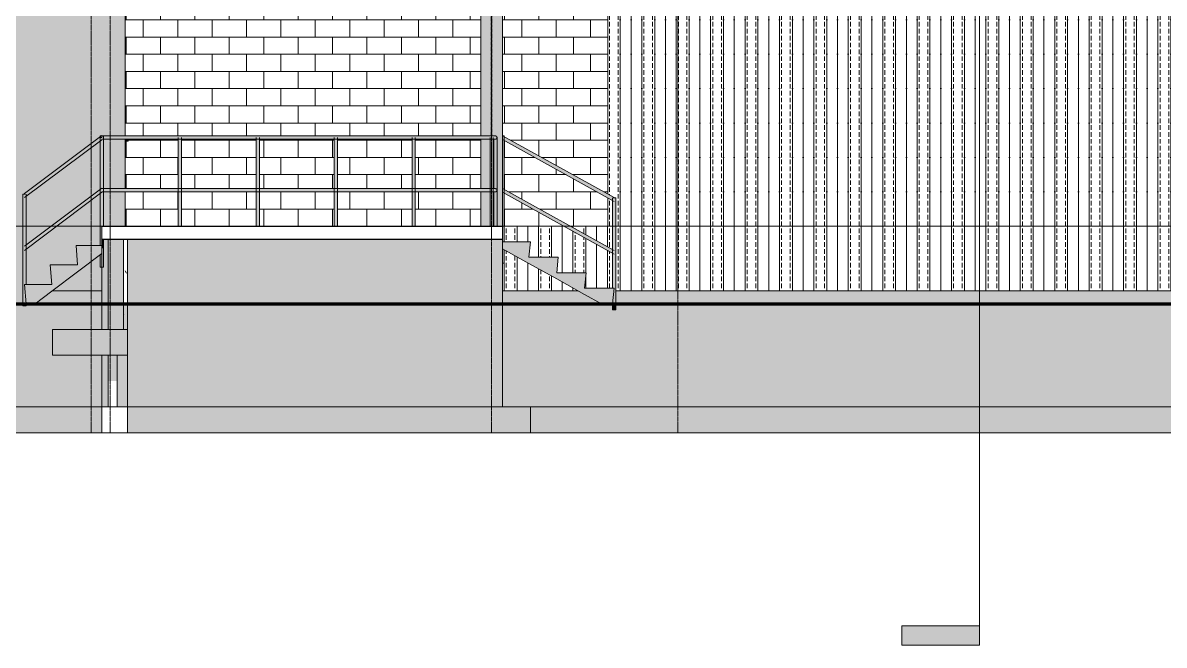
# Model space of a CAD drawing. Header units: inches. Extents: x -4221 to 4009, y -195 to 396.
# Drawn here: x 2753 to 3284, y -195 to 95 of the extents above; entities that cross this region are included whole.
import ezdxf

# ---------------------------------------------------------------- set-up
doc = ezdxf.new("R2010")
doc.units = ezdxf.units.IN
doc.header["$MEASUREMENT"] = 0
for name, pattern in [('Aligning Line 1_8_', [0.25, 0.125, -0.125]), ('Grid Line 1_2_', [0.875, 0.5, -0.125, 0.125, -0.125]), ('Hidden 1_8_', [0.1875, 0.125, -0.0625])]:
    doc.linetypes.add(name, pattern=pattern)
for name, color, linetype, lineweight in [('A-DOOR', 31, 'Continuous', 13), ('A-DOOR-9', 31, 'Continuous', 9), ('A-FLOR', 192, 'Continuous', 13), ('A-FLOR-HRAL', 11, 'Continuous', 9), ('A-FLOR-LEVL-1', 51, 'Grid Line 1_2_', 9), ('A-WALL', 113, 'Continuous', 13), ('A-WALL-PATT-1', 10, 'Continuous', 13), ('A-WALL-PATT-4', 111, 'Continuous', 9), ('A-WALL-PATT-5', 90, 'Continuous', 13), ('C-TOPO', 7, 'Continuous', 9), ('C-TOPO-1', 7, 'Continuous', 140), ('C-TOPO-4', 254, 'Continuous', 9), ('C-TOPO-5', 153, 'Continuous', 9), ('G-ANNO-SYMB', 111, 'Aligning Line 1_8_', 9), ('G-ANNO-SYMB-1', 111, 'Continuous', 9), ('S-COLS', 52, 'Continuous', 13), ('S-COLS-4', 52, 'Hidden 1_8_', 9), ('S-COLS-5', 52, 'Continuous', 9), ('S-FNDN', 32, 'Continuous', 13), ('S-FNDN-2', 9, 'Continuous', 13), ('S-FNDN-3', 173, 'Continuous', 13), ('S-FNDN-7', 90, 'Continuous', 13), ('S-FNDN-8', 10, 'Continuous', 13), ('S-GRID-1', 1, 'Grid Line 1_2_', 9), ('S-STRS', 31, 'Continuous', 9)]:
    doc.layers.add(name, color=color, linetype=linetype, lineweight=lineweight)
pattern_1 = [(90, (2806.369, 0), (-16, 1e-15), [16, 0, 0, 0]), (90, (2800.369, 0), (-16, 1e-15), [16, 0, 0, 0]), (90, (2801.369, 0), (-16, 1e-15), [2.143, -13.857]), (90, (2795.369, 0), (-16, 1e-15), [16, 0, 0, 0]), (90, (2801.369, 3.214), (-16, 1e-15), [2.143, -13.857]), (90, (2801.369, 6.429), (-16, 1e-15), [2.143, -13.857]), (90, (2801.369, 9.643), (-16, 1e-15), [2.143, -13.857]), (90, (2801.369, 12.857), (-16, 1e-15), [2.143, -13.857]), (90, (2805.369, 0), (-16, 1e-15), [2.143, -13.857]), (90, (2805.369, 3.214), (-16, 1e-15), [2.143, -13.857]), (90, (2805.369, 6.429), (-16, 1e-15), [2.143, -13.857]), (90, (2805.369, 9.643), (-16, 1e-15), [2.143, -13.857]), (90, (2805.369, 12.857), (-16, 1e-15), [2.143, -13.857])]
pattern_2 = [(0, (1267.532, 0), (30.72, 7.68), [1.267, -21.773, 1.267, -21.773, -122.88]), (0, (1267.532, 0), (30.72, 7.68), [-46.08, 1.267, -44.813, 1.267, -21.773, -53.76]), (0, (1267.532, 0), (30.72, 7.68), [-115.2, 1.267, -14.093, 1.267, -37.133]), (120, (1279.052, 3.84), (-22.011075, 22.7643), [1.267, -21.773, 1.267, -21.773, -122.88]), (120, (1279.052, 3.84), (-22.011075, 22.7643), [-46.08, 1.267, -44.813, 1.267, -21.773, -53.76]), (120, (1279.052, 3.84), (-22.011075, 22.7643), [-115.2, 1.267, -14.093, 1.267, -37.133]), (240, (1282.892, 19.2), (-8.708925, -30.4443), [1.267, -21.773, 1.267, -21.773, -122.88]), (240, (1282.892, 19.2), (-8.708925, -30.4443), [-46.08, 1.267, -44.813, 1.267, -21.773, -53.76]), (240, (1282.892, 19.2), (-8.708925, -30.4443), [-115.2, 1.267, -14.093, 1.267, -37.133])]

# ---------------------------------------------------------------- blocks, each defined once
blk = doc.blocks.new('W-Wide Flange-Column - W10X49-1366688-BUILDING ELEVATION - NORTH')
at = {"layer": 'S-COLS-4'}
for p, q in [((3207.3, 42), (3207.3, 208.82)), ((3207.61, 208.82), (3207.61, 42))]:
    blk.add_line(p, q, dxfattribs=at)
blk = doc.blocks.new('Railing - Lapeyre - 1 1_2_ Post-1355937-BUILDING ELEVATION - NORTH')
at = {"layer": 'A-FLOR-HRAL'}
h = blk.add_hatch(color=256, dxfattribs=at)
h.paths.add_polyline_path([(3209.95, 16.75), (3209.93, 41.06), (3209.85, 40.87), (3209.66, 40.66), (3209.58, 40.6), (3209.4, 40.53), (3209.01, 40.5), (3208.45, 40.5), (3208.48, 17.5), (3209.4, 17.47), (3209.66, 17.34), (3209.79, 17.21), (3209.89, 17.04), (3209.94, 16.85)], flags=0)
h.paths.add_polyline_path([(3209.36, -0.12), (3209.95, -0.12), (3209.93, 16.56), (3209.79, 16.3), (3209.65, 16.16), (3209.49, 16.06), (3209.3, 16.01), (3208.92, 16), (3208.45, 16), (3208.48, -0.12), (3209.2, -0.12)], flags=0)
for p, q in [((3208.45, 40.5), (3208.45, 17.5)), ((3209.95, -0.12), (3209.95, 41.25)), ((3208.45, 16), (3208.45, -0.12))]:
    blk.add_line(p, q, dxfattribs=at)
blk = doc.blocks.new('Railing - Lapeyre - 1 1_2_ Post-V18-BUILDING ELEVATION - NORTH')
at = {"layer": 'A-FLOR-HRAL'}
h = blk.add_hatch(color=256, dxfattribs=at)
h.paths.add_polyline_path([(3171.2, 16.75), (3171.2, 41.25), (3170.45, 40.5), (3170.48, 17.47), (3171.1, 16.85)], flags=0)
h.paths.add_polyline_path([(3171.2, -0.12), (3171.2, 16.75), (3170.45, 16), (3170.48, -0.12), (3171.17, -0.12)], flags=0)
h = blk.add_hatch(color=256, dxfattribs=at)
h.paths.add_polyline_path([(3171.2, 16.75), (3171.95, 17.5), (3171.93, 40.53), (3171.2, 41.25), (3171.2, 22.16)], flags=0)
h.paths.add_polyline_path([(3171.2, -0.12), (3171.95, -0.12), (3171.93, 16.03), (3171.2, 16.75), (3171.2, 6.16)], flags=0)
for p, q in [((3170.45, 41.25), (3170.45, -0.12)), ((3171.95, -0.12), (3171.95, 41.25))]:
    blk.add_line(p, q, dxfattribs=at)
blk = doc.blocks.new('Railing - Lapeyre - 1 1_2_ Post-V19-BUILDING ELEVATION - NORTH')
at = {"layer": 'A-FLOR-HRAL'}
for points in [[(3026.2, -9), (3026.2, 41.25), (3025.71, 41.25), (3025.77, 41.16), (3025.8, 40.95), (3025.77, 40.68), (3025.45, 39.77), (3025.48, 17.05), (3025.53, 16.99), (3025.79, 16.51), (3025.8, 16.45), (3025.75, 16.12), (3025.45, 15.24), (3025.48, -9), (3026.2, -9)], [(3026.21, -10), (3026.95, -10), (3026.92, -6.12), (3026.2, -6.12), (3026.21, -9.84)]]:
    blk.add_hatch(color=256, dxfattribs=at).paths.add_polyline_path(points, flags=0)
h = blk.add_hatch(color=256, dxfattribs=at)
h.paths.add_polyline_path([(3026.2, 16.75), (3026.95, 17.5), (3026.93, 40.53), (3026.2, 41.25), (3026.2, 16.94)], flags=0)
h.paths.add_polyline_path([(3026.36, -0.12), (3026.95, -0.12), (3026.93, 16.03), (3026.2, 16.75), (3026.2, -0.12)], flags=0)
for p, q in [((3025.45, 41.25), (3025.45, -9)), ((3025.67, 41.25), (3026.2, 41.25)), ((3026.95, -0.12), (3026.95, 41.25)), ((3026.95, -10), (3026.21, -10)), ((3026.95, -10), (3026.95, -6.16))]:
    blk.add_line(p, q, dxfattribs=at)
blk = doc.blocks.new('Railing - Railing-1339868-BUILDING ELEVATION - NORTH')
at = {"layer": 'A-FLOR-HRAL'}
blk.add_hatch(color=256, dxfattribs=at).paths.add_polyline_path([(3026.2, 41.25), (3209.95, 41.25), (3209.93, 41.44), (3209.85, 41.62), (3209.66, 41.84), (3209.58, 41.9), (3209.4, 41.97), (3209.2, 42), (3026.88, 41.97), (3026.74, 41.87), (3026.4, 41.69), (3026.2, 41.62), (3026.2, 41.44)], flags=0)
h = blk.add_hatch(color=256, dxfattribs=at)
h.paths.add_polyline_path([(3207.45, 41.25), (3208.2, 40.5), (3209.4, 40.53), (3209.66, 40.66), (3209.73, 40.72), (3209.85, 40.87), (3209.93, 41.06), (3209.95, 41.25), (3207.65, 41.25)], flags=0)
h.paths.add_polyline_path([(3171.2, 41.25), (3171.95, 40.5), (3206.73, 40.53), (3207.45, 41.25), (3171.4, 41.25)], flags=0)
h.paths.add_polyline_path([(3134.95, 41.25), (3135.7, 40.5), (3170.49, 40.54), (3171.2, 41.25), (3135.15, 41.25)], flags=0)
h.paths.add_polyline_path([(3098.7, 41.25), (3099.45, 40.5), (3134.23, 40.53), (3134.95, 41.25), (3098.9, 41.25)], flags=0)
h.paths.add_polyline_path([(3062.45, 41.25), (3063.2, 40.5), (3097.98, 40.53), (3098.7, 41.25), (3062.65, 41.25)], flags=0)
h.paths.add_polyline_path([(3047.65, 40.5), (3061.73, 40.53), (3062.45, 41.25), (3026.2, 41.25), (3027.01, 40.5), (3042.43, 40.5)], flags=0)
h = blk.add_hatch(color=256, dxfattribs=at)
h.paths.add_polyline_path([(3207.45, 16.75), (3209.95, 16.75), (3209.93, 16.94), (3209.85, 17.13), (3209.66, 17.34), (3209.58, 17.4), (3209.4, 17.47), (3209.2, 17.5), (3208.18, 17.47), (3207.64, 16.94)], flags=0)
h.paths.add_polyline_path([(3171.2, 16.75), (3207.45, 16.75), (3206.7, 17.5), (3171.91, 17.46), (3171.36, 16.9)], flags=0)
h.paths.add_polyline_path([(3134.95, 16.75), (3171.2, 16.75), (3170.45, 17.5), (3135.68, 17.47), (3135.07, 16.87)], flags=0)
h.paths.add_polyline_path([(3098.7, 16.75), (3134.95, 16.75), (3134.2, 17.5), (3099.43, 17.47), (3098.78, 16.83)], flags=0)
h.paths.add_polyline_path([(3062.45, 16.75), (3098.7, 16.75), (3097.95, 17.5), (3063.18, 17.47), (3062.49, 16.79)], flags=0)
h.paths.add_polyline_path([(3026.2, 16.75), (3062.41, 16.79), (3061.7, 17.5), (3026.93, 17.47), (3026.4, 16.94)], flags=0)
h = blk.add_hatch(color=256, dxfattribs=at)
h.paths.add_polyline_path([(3207.45, 16.75), (3208.2, 16), (3209.4, 16.03), (3209.66, 16.16), (3209.73, 16.22), (3209.85, 16.37), (3209.93, 16.56), (3209.95, 16.75), (3209.66, 16.75)], flags=0)
h.paths.add_polyline_path([(3171.2, 16.75), (3171.95, 16), (3206.73, 16.03), (3207.45, 16.75), (3183.53, 16.75)], flags=0)
h.paths.add_polyline_path([(3134.95, 16.75), (3135.7, 16), (3170.49, 16.04), (3171.2, 16.75), (3141.72, 16.75)], flags=0)
h.paths.add_polyline_path([(3099.91, 16), (3134.23, 16.03), (3134.95, 16.75), (3098.7, 16.75), (3099.45, 16)], flags=0)
h.paths.add_polyline_path([(3062.45, 16.75), (3063.2, 16), (3097.98, 16.03), (3098.7, 16.75), (3079.01, 16.75)], flags=0)
h.paths.add_polyline_path([(3058.11, 16), (3061.73, 16.03), (3062.45, 16.75), (3026.2, 16.75), (3027.01, 16), (3037.2, 16)], flags=0)
for p, q in [((3209.2, 42), (3026.2, 42)), ((3026.2, 41.25), (3026.2, 41.62)), ((3026.2, 40.5), (3209.2, 40.5)), ((3209.2, 17.5), (3026.2, 17.5)), ((3026.2, 16), (3209.2, 16))]:
    blk.add_line(p, q, dxfattribs=at)
for points, knots in [([(3209.95, 41.25), (3209.95, 41.32), (3209.94, 41.41), (3209.9, 41.54), (3209.85, 41.63), (3209.81, 41.69), (3209.77, 41.74), (3209.72, 41.79), (3209.66, 41.85), (3209.59, 41.89), (3209.54, 41.92), (3209.49, 41.94), (3209.44, 41.96), (3209.4, 41.97), (3209.35, 41.99), (3209.3, 41.99), (3209.25, 42), (3209.22, 42), (3209.2, 42)], [0, 0, 0, 0, 0.0833333, 0.125, 0.1666667, 0.2083333, 0.2291667, 0.25, 0.2916667, 0.3333333, 0.3541667, 0.375, 0.3958333, 0.4166667, 0.4375, 0.4583333, 0.4791667, 0.5, 0.5, 0.5, 0.5]), ([(3209.2, 40.5), (3209.22, 40.5), (3209.25, 40.5), (3209.3, 40.51), (3209.35, 40.51), (3209.4, 40.53), (3209.44, 40.54), (3209.49, 40.56), (3209.54, 40.58), (3209.58, 40.6), (3209.62, 40.63), (3209.67, 40.66), (3209.72, 40.71), (3209.77, 40.76), (3209.81, 40.81), (3209.85, 40.87), (3209.9, 40.96), (3209.94, 41.09), (3209.95, 41.18), (3209.95, 41.25)], [0.5, 0.5, 0.5, 0.5, 0.5208333, 0.5416667, 0.5625, 0.5833333, 0.6041667, 0.625, 0.6458333, 0.6666667, 0.6875, 0.7083333, 0.75, 0.7708333, 0.7916667, 0.8333333, 0.875, 0.9166667, 1, 1, 1, 1]), ([(3209.95, 16.75), (3209.95, 16.82), (3209.94, 16.91), (3209.9, 17.04), (3209.85, 17.13), (3209.81, 17.19), (3209.77, 17.24), (3209.72, 17.29), (3209.66, 17.35), (3209.59, 17.39), (3209.54, 17.42), (3209.49, 17.44), (3209.44, 17.46), (3209.4, 17.47), (3209.35, 17.49), (3209.3, 17.49), (3209.25, 17.5), (3209.22, 17.5), (3209.2, 17.5)], [0, 0, 0, 0, 0.0833333, 0.125, 0.1666667, 0.2083333, 0.2291667, 0.25, 0.2916667, 0.3333333, 0.3541667, 0.375, 0.3958333, 0.4166667, 0.4375, 0.4583333, 0.4791667, 0.5, 0.5, 0.5, 0.5]), ([(3209.2, 16), (3209.22, 16), (3209.25, 16), (3209.3, 16.01), (3209.35, 16.01), (3209.4, 16.03), (3209.44, 16.04), (3209.49, 16.06), (3209.54, 16.08), (3209.58, 16.1), (3209.62, 16.13), (3209.67, 16.16), (3209.72, 16.21), (3209.77, 16.26), (3209.81, 16.31), (3209.85, 16.37), (3209.9, 16.46), (3209.94, 16.59), (3209.95, 16.68), (3209.95, 16.75)], [0.5, 0.5, 0.5, 0.5, 0.5208333, 0.5416667, 0.5625, 0.5833333, 0.6041667, 0.625, 0.6458333, 0.6666667, 0.6875, 0.7083333, 0.75, 0.7708333, 0.7916667, 0.8333333, 0.875, 0.9166667, 1, 1, 1, 1])]:
    blk.add_open_spline(points, degree=3, knots=knots, dxfattribs=at)
for name, p in [('Railing - Lapeyre - 1 1_2_ Post-V19-BUILDING ELEVATION - NORTH', (0, 0)), ('Railing - Lapeyre - 1 1_2_ Post-V18-BUILDING ELEVATION - NORTH', (-108.75, 0)), ('Railing - Lapeyre - 1 1_2_ Post-V18-BUILDING ELEVATION - NORTH', (-72.5, 0)), ('Railing - Lapeyre - 1 1_2_ Post-V18-BUILDING ELEVATION - NORTH', (-36.25, 0)), ('Railing - Lapeyre - 1 1_2_ Post-V18-BUILDING ELEVATION - NORTH', (0, 0)), ('Railing - Lapeyre - 1 1_2_ Post-V18-BUILDING ELEVATION - NORTH', (36.25, 0)), ('Railing - Lapeyre - 1 1_2_ Post-1355937-BUILDING ELEVATION - NORTH', (0, 0))]:
    blk.add_blockref(name, p)
blk = doc.blocks.new('Railing - Lapeyre - 1 1_2_ Post-1355958-BUILDING ELEVATION - NORTH')
at = {"layer": 'A-FLOR-HRAL'}
h = blk.add_hatch(color=256, dxfattribs=at)
h.paths.add_polyline_path([(3025.83, -19), (3026.2, -19), (3026.19, -12.7), (3025.46, -13.25), (3025.48, -19), (3025.68, -19)], flags=0)
h.paths.add_polyline_path([(3026.2, 41.25), (3026.2, 42), (3025.46, 42), (3025.48, 41.61), (3026.01, 41.35)], flags=0)
for points in [[(3026.21, 41.65), (3026.4, 41.69), (3026.86, 41.95), (3026.86, 42), (3026.21, 42), (3026.21, 41.78)], [(3026.75, -19), (3026.96, -19), (3026.92, -10), (3026.21, -10), (3026.21, -19), (3026.74, -19)]]:
    blk.add_hatch(color=256, dxfattribs=at).paths.add_polyline_path(points, flags=0)
for p, q in [((3025.46, 42), (3025.46, -9)), ((3025.46, 42), (3026.21, 42)), ((3026.21, 42), (3026.93, 42)), ((3026.96, 41.29), (3026.96, 42)), ((3026.96, 16.79), (3026.96, 41.21)), ((3026.96, -0.12), (3026.96, 16.71)), ((3026.96, -19), (3026.96, -6.16)), ((3025.46, -13.25), (3025.46, -19)), ((3026.2, -19), (3025.46, -19)), ((3026.93, -19), (3026.21, -19)), ((3026.96, -19), (3026.93, -19))]:
    blk.add_line(p, q, dxfattribs=at)
blk = doc.blocks.new('Railing - Lapeyre - 1 1_2_ Post-1355956-BUILDING ELEVATION - NORTH')
at = {"layer": 'A-FLOR-HRAL'}
for points in [[(2989.46, -36), (2990.21, -36), (2990.21, 15), (2989.46, 15), (2989.46, -25.84)], [(2989.68, -37), (2990.21, -37), (2990.2, -36), (2989.46, -36), (2989.48, -37), (2989.56, -37)], [(2990.93, -37), (2990.96, -37), (2990.93, -36), (2990.21, -36), (2990.21, -37), (2990.86, -37)]]:
    blk.add_hatch(color=256, dxfattribs=at).paths.add_polyline_path(points, flags=0)
h = blk.add_hatch(color=256, dxfattribs=at)
h.paths.add_polyline_path([(2990.74, -36), (2990.96, -35.99), (2990.21, -27), (2990.21, -36), (2990.73, -36)], flags=0)
h.paths.add_polyline_path([(2990.36, -27), (2990.96, -27), (2990.93, -10.61), (2990.21, -10.25), (2990.21, -27)], flags=0)
h.paths.add_polyline_path([(2990.21, -10.25), (2990.96, -8.75), (2990.93, 13.89), (2990.21, 14.25), (2990.21, -9.84)], flags=0)
h.paths.add_polyline_path([(2990.21, 14.25), (2990.21, 14.26), (2990.58, 15), (2990.21, 15)], flags=0)
for p, q in [((2989.46, 15), (2989.46, -36)), ((2989.46, 15), (2990.21, 15)), ((2990.21, 15), (2990.58, 15)), ((2990.96, -27), (2990.96, 15)), ((2989.46, -36), (2989.46, -37)), ((2990.21, -37), (2989.46, -37)), ((2990.96, -37), (2990.21, -37)), ((2990.96, -37), (2990.96, -36))]:
    blk.add_line(p, q, dxfattribs=at)
blk = doc.blocks.new('Railing - Railing-1340472-BUILDING ELEVATION - NORTH')
at = {"layer": 'A-FLOR-HRAL'}
h = blk.add_hatch(color=256, dxfattribs=at)
h.paths.add_polyline_path([(2990.21, 14.25), (3025.8, 40.95), (3025.74, 41.25), (3026.2, 41.25), (3025.46, 41.63), (2990.21, 15.16), (2990.21, 15), (2990.58, 15), (2990.4, 14.64)], flags=0)
h.paths.add_polyline_path([(3026.01, 42), (3026.21, 42), (3026.17, 42.16), (3026, 42)], flags=0)
for points in [[(2990.96, 13.88), (3025.46, 39.79), (3025.55, 40.06), (3025.67, 40.39), (3025.79, 40.88), (3025.8, 40.95), (2990.21, 14.25), (2990.93, 13.89)], [(2990.21, -10.25), (3025.8, 16.45), (3025.71, 16.75), (3025.44, 17.11), (2990.93, -8.8), (2990.4, -9.86)], [(2990.96, -10.62), (3025.46, 15.29), (3025.55, 15.56), (3025.67, 15.89), (3025.79, 16.38), (3025.8, 16.45), (2990.21, -10.25), (2990.93, -10.61)]]:
    blk.add_hatch(color=256, dxfattribs=at).paths.add_polyline_path(points, flags=0)
for p, q in [((3026.21, 42.19), (2990.21, 15.19)), ((2990.21, 13.31), (3026.16, 40.28)), ((3026.2, 17.69), (2990.21, -9.31)), ((2990.21, -11.19), (3026.2, 15.81))]:
    blk.add_line(p, q, dxfattribs=at)
at = {"layer": 'A-FLOR-HRAL', "flags": 128}
for points in [[(3026.21, 42.19), (3026.21, 42.16), (3026.21, 42.06), (3026.21, 42.01)], [(2990.21, 15.01), (2990.21, 15.06), (2990.21, 15.16), (2990.21, 15.19)]]:
    blk.add_lwpolyline(points, dxfattribs=at)
for name in ['Railing - Lapeyre - 1 1_2_ Post-1355958-BUILDING ELEVATION - NORTH', 'Railing - Lapeyre - 1 1_2_ Post-1355956-BUILDING ELEVATION - NORTH']:
    blk.add_blockref(name, (0, 0))
blk = doc.blocks.new('Railing - Lapeyre - 1 1_2_ Post-1355961-BUILDING ELEVATION - NORTH')
at = {"layer": 'A-FLOR-HRAL'}
h = blk.add_hatch(color=256, dxfattribs=at)
h.paths.add_polyline_path([(3212.45, -17.2), (3213.2, -17.2), (3213.18, -10.87), (3212.45, -10.47), (3212.45, -14.4)], flags=0)
h.paths.add_polyline_path([(3212.45, 16.75), (3213.2, 17.19), (3213.18, 40.02), (3212.45, 41.25), (3212.45, 18.16)], flags=0)
h.paths.add_polyline_path([(3212.45, -7.2), (3213.2, -7.2), (3213.18, 15.52), (3212.45, 16.75), (3212.45, -6.12)], flags=0)
h.paths.add_polyline_path([(3212.45, 41.25), (3213.2, 41.69), (3213.18, 42), (3212.45, 42)], flags=0)
for p, q in [((3213.2, 42), (3212.45, 42)), ((3213.2, 42), (3213.2, -7.2)), ((3213.2, -10.89), (3213.2, -17.2)), ((3212.45, -17.2), (3213.2, -17.2))]:
    blk.add_line(p, q, dxfattribs=at)
blk = doc.blocks.new('Railing - Lapeyre - 1 1_2_ Post-V20-BUILDING ELEVATION - NORTH')
at = {"layer": 'A-FLOR-HRAL'}
h = blk.add_hatch(color=256, dxfattribs=at)
h.paths.add_polyline_path([(3264.45, -36), (3264.45, -28.8), (3263.73, -36), (3264.27, -36)], flags=0)
h.paths.add_polyline_path([(3264.45, 12.45), (3264.45, 13.2), (3264.01, 13.2), (3264.45, 12.45)], flags=0)
h.paths.add_polyline_path([(3264.45, -12.05), (3264.45, 12.45), (3263.7, 12.01), (3263.73, -10.82), (3264.36, -11.89)], flags=0)
h.paths.add_polyline_path([(3263.74, -28.8), (3264.45, -28.8), (3264.45, -12.05), (3263.7, -12.49), (3263.73, -28.8)], flags=0)
for points in [[(3265.1, -36), (3265.2, -36), (3265.18, 13.2), (3264.45, 13.2), (3264.46, -36), (3264.99, -36)], [(3263.92, -38.8), (3264.45, -38.8), (3264.45, -36), (3263.7, -36), (3263.73, -38.8), (3263.8, -38.8)], [(3264.98, -38.8), (3265.2, -38.8), (3265.18, -36), (3264.45, -36), (3264.45, -38.8), (3264.83, -38.8)]]:
    blk.add_hatch(color=256, dxfattribs=at).paths.add_polyline_path(points, flags=0)
for p, q in [((3263.7, -28.8), (3263.7, 13.2)), ((3264.45, 13.2), (3264.01, 13.2)), ((3265.2, 13.2), (3264.45, 13.2)), ((3265.2, 13.2), (3265.2, -36)), ((3263.7, -38.8), (3263.7, -36)), ((3265.2, -36), (3265.2, -38.8)), ((3263.7, -38.8), (3263.73, -38.8)), ((3263.73, -38.8), (3264.45, -38.8)), ((3264.45, -38.8), (3265.2, -38.8))]:
    blk.add_line(p, q, dxfattribs=at)
blk = doc.blocks.new('Railing - Railing-1340984-BUILDING ELEVATION - NORTH')
at = {"layer": 'A-FLOR-HRAL'}
h = blk.add_hatch(color=256, dxfattribs=at)
h.paths.add_polyline_path([(3264.45, 12.45), (3264.01, 13.2), (3264.45, 13.2), (3264.45, 13.31), (3213.18, 41.68), (3212.45, 41.25), (3263.1, 13.2)], flags=0)
h.paths.add_polyline_path([(3212.59, 42), (3212.65, 42), (3212.45, 42.08), (3212.45, 42), (3212.59, 42)], flags=0)
for points in [[(3263.7, 12.01), (3264.45, 12.45), (3212.45, 41.25), (3213.2, 39.98), (3263.68, 12.02)], [(3264.45, -12.05), (3263.7, -10.78), (3213.18, 17.18), (3212.45, 16.75), (3261.92, -10.65)], [(3263.7, -12.49), (3264.45, -12.05), (3212.45, 16.75), (3213.2, 15.48), (3263.68, -12.48)]]:
    blk.add_hatch(color=256, dxfattribs=at).paths.add_polyline_path(points, flags=0)
for p, q in [((3264.45, 13.31), (3212.45, 42.11)), ((3212.45, 40.39), (3264.45, 11.59)), ((3264.45, -11.19), (3212.45, 17.61)), ((3212.45, 15.89), (3264.45, -12.91))]:
    blk.add_line(p, q, dxfattribs=at)
at = {"layer": 'A-FLOR-HRAL', "flags": 128}
blk.add_lwpolyline([(3264.45, 13.31), (3264.45, 13.28), (3264.45, 13.2)], dxfattribs=at)
for name in ['Railing - Lapeyre - 1 1_2_ Post-1355961-BUILDING ELEVATION - NORTH', 'Railing - Lapeyre - 1 1_2_ Post-V20-BUILDING ELEVATION - NORTH']:
    blk.add_blockref(name, (0, 0))
blk = doc.blocks.new('Door-Passage-Single-Flush - 36_ x 80_-V23-BUILDING ELEVATION - NORTH')
at = {"layer": 'A-DOOR'}
for points in [[(3037.57, 40), (3037.57, 40.39), (3037.08, 40.36), (3037.08, 40), (3037.2, 40)], [(3037.57, 39.61), (3037.57, 40), (3037.08, 39.96), (3037.08, 39.61), (3037.2, 39.61)], [(3037.73, 40), (3037.78, 40.04), (3037.83, 40.17), (3037.89, 40.28), (3038.06, 40.38), (3037.67, 40.36), (3037.57, 40.34), (3037.57, 40), (3037.71, 40)], [(3038.12, 39.61), (3038.06, 39.62), (3037.91, 39.72), (3037.78, 39.9), (3037.77, 40), (3037.57, 40), (3037.57, 39.62), (3037.74, 39.63), (3038.08, 39.61)], [(3038.16, 39.61), (3038.27, 39.62), (3038.44, 39.72), (3038.55, 39.9), (3038.55, 40.1), (3038.36, 40.34), (3038.06, 40.38), (3037.89, 40.28), (3037.78, 40.1), (3037.82, 39.8), (3038.06, 39.62)]]:
    blk.add_hatch(color=256, dxfattribs=at).paths.add_polyline_path(points, flags=0)
at = {"layer": 'A-DOOR-9'}
for p, q in [((3037.57, 40.39), (3037.08, 40.39)), ((3037.08, 39.61), (3037.57, 39.61))]:
    blk.add_line(p, q, dxfattribs=at)
at = {"layer": 'A-DOOR-9', "flags": 128}
for points in [[(3037.57, 40.39), (3037.6, 40.39), (3037.62, 40.39), (3037.65, 40.39), (3037.67, 40.39), (3037.69, 40.39), (3037.71, 40.39), (3037.74, 40.39), (3037.76, 40.39), (3037.78, 40.39), (3037.8, 40.39), (3037.83, 40.39), (3037.85, 40.39), (3037.87, 40.39), (3037.89, 40.39), (3037.91, 40.39), (3037.93, 40.39), (3037.95, 40.39), (3037.96, 40.39), (3037.98, 40.39), (3038, 40.39), (3038.01, 40.39), (3038.03, 40.39), (3038.04, 40.39), (3038.06, 40.39)], [(3038.07, 39.61), (3038.06, 39.61), (3038.05, 39.61), (3038.03, 39.61), (3038.02, 39.61), (3038, 39.61), (3037.99, 39.61), (3037.97, 39.61), (3037.95, 39.61), (3037.93, 39.61), (3037.91, 39.61), (3037.89, 39.61), (3037.87, 39.61), (3037.85, 39.61), (3037.83, 39.61), (3037.81, 39.61), (3037.79, 39.61), (3037.77, 39.61), (3037.74, 39.61), (3037.72, 39.61), (3037.7, 39.61), (3037.67, 39.61), (3037.65, 39.61), (3037.63, 39.61), (3037.6, 39.61), (3037.58, 39.61), (3037.57, 39.61)], [(3038.21, 40.39), (3038.23, 40.39), (3038.24, 40.39), (3038.26, 40.38), (3038.27, 40.38), (3038.29, 40.37), (3038.3, 40.37), (3038.32, 40.36)], [(3038.4, 39.69), (3038.39, 39.68), (3038.38, 39.67), (3038.36, 39.66), (3038.35, 39.65), (3038.34, 39.65), (3038.32, 39.64), (3038.31, 39.63)], [(3038.53, 39.85), (3038.52, 39.83), (3038.51, 39.82), (3038.51, 39.8), (3038.5, 39.79), (3038.49, 39.78), (3038.48, 39.76), (3038.47, 39.75)], [(3038.48, 40.24), (3038.49, 40.23), (3038.5, 40.21), (3038.5, 40.2), (3038.51, 40.19), (3038.52, 40.17), (3038.53, 40.16), (3038.53, 40.14)], [(3038.55, 40.1), (3038.55, 40.08), (3038.55, 40.07), (3038.56, 40.05), (3038.56, 40.04), (3038.56, 40.02), (3038.56, 40), (3038.56, 40)], [(3038.56, 40), (3038.56, 39.98), (3038.56, 39.97), (3038.56, 39.95), (3038.55, 39.94), (3038.55, 39.92), (3038.55, 39.91)]]:
    blk.add_lwpolyline(points, dxfattribs=at)
at = {"layer": 'A-DOOR-9'}
for start, end in [(0, 180), (180, 0)]:
    blk.add_arc((3038.16, 40), 0.394, start, end, dxfattribs=at)
blk = doc.blocks.new('Section - 3_32_ x 3_8_-54337-BUILDING ELEVATION - NORTH')
at = {"layer": 'G-ANNO-SYMB-1'}
blk.add_hatch(color=256, dxfattribs=at).paths.add_polyline_path([(2512.89, -96), (2548.89, -96), (2548.89, -105), (2512.89, -105)], flags=0)
for p, q in [((2512.89, -96), (2512.89, -105)), ((2548.89, -96), (2512.89, -96)), ((2548.89, -105), (2548.89, -96)), ((2512.89, -105), (2548.89, -105))]:
    blk.add_line(p, q, dxfattribs=at)

msp = doc.modelspace()

# ---------------------------------------------------------------- hatches: boundary and pattern name
at = {"layer": 'A-WALL-PATT-1'}
h = msp.add_hatch(color=256, dxfattribs=at)
h.paths.add_polyline_path([(2959.2, -84), (2966.18, -84), (2966.18, -72), (2801.93, -72), (2801.93, -84), (2953.18, -84)], flags=0)
h.paths.add_polyline_path([(2966.18, -36), (2966.18, -6), (2801.93, -6), (2801.93, -36), (2959.2, -36)], flags=0)
msp.add_hatch(color=256, dxfattribs=at).paths.add_polyline_path([(2966.18, -72), (2966.18, -36), (2801.93, -36), (2801.93, -72), (2959.2, -72)], flags=0)
at = {"layer": 'A-WALL-PATT-4'}
h = msp.add_hatch(dxfattribs=at)
h.set_pattern_fill('FP_18', color=256, style=0, pattern_type=2)
h.set_pattern_definition(pattern_1)
h.paths.add_polyline_path([(1349.18, 0), (1607.37, 0), (1607.37, 84), (1647.37, 84), (1647.37, 0), (2753.18, 0), (2753.21, 15), (2753.93, 15), (2753.93, 15.19), (2789.18, 41.63), (2789.21, 42), (2789.74, 42.04), (2789.93, 42.16), (2789.93, 42), (2800.81, 42), (2800.81, 229.22), (1349.18, 229.22), (1349.18, 70.16)], flags=0)
h.paths.add_polyline_path([(2754.68, 0), (2766.35, 0), (2789.18, 17.12), (2789.18, 39.75), (2754.68, 13.88), (2754.68, 2.59)], flags=0)
h.paths.add_polyline_path([(2768.85, 0), (2789.18, 0), (2789.18, 15.25), (2770.73, 1.41)], flags=0)
h.paths.add_polyline_path([(2790.68, 0), (2800.81, 0), (2800.81, 16), (2790.68, 16), (2790.68, 6.16)], flags=0)
h.paths.add_polyline_path([(2790.76, 17.5), (2800.81, 17.5), (2800.81, 40.5), (2790.68, 40.5), (2790.68, 17.5)], flags=0)
h = msp.add_hatch(dxfattribs=at)
h.set_pattern_fill('FP_19', color=256, style=0, pattern_type=2)
h.set_pattern_definition([(90, (3350.994, 0), (-16, 1e-15), [16, 0, 0, 0]), (90, (3344.994, 0), (-16, 1e-15), [16, 0, 0, 0]), (90, (3345.994, 0), (-16, 1e-15), [2.143, -13.857]), (90, (3339.994, 0), (-16, 1e-15), [16, 0, 0, 0]), (90, (3345.994, 3.214), (-16, 1e-15), [2.143, -13.857]), (90, (3345.994, 6.429), (-16, 1e-15), [2.143, -13.857]), (90, (3345.994, 9.643), (-16, 1e-15), [2.143, -13.857]), (90, (3345.994, 12.857), (-16, 1e-15), [2.143, -13.857]), (90, (3349.994, 0), (-16, 1e-15), [2.143, -13.857]), (90, (3349.994, 3.214), (-16, 1e-15), [2.143, -13.857]), (90, (3349.994, 6.429), (-16, 1e-15), [2.143, -13.857]), (90, (3349.994, 9.643), (-16, 1e-15), [2.143, -13.857]), (90, (3349.994, 12.857), (-16, 1e-15), [2.143, -13.857])])
h.paths.add_polyline_path([(3025.18, 0), (3027.43, 0), (3027.41, 12.02), (3025.18, 13.25), (3025.18, 6.16)], flags=0)
h.paths.add_polyline_path([(3028.93, 0), (3345.43, 0), (3345.43, 222.92), (3025.18, 222.92), (3025.18, 14.97), (3028.18, 13.28), (3028.18, 13.2), (3028.93, 13.19), (3028.93, 6.16)], flags=0)
h = msp.add_hatch(dxfattribs=at)
h.set_pattern_fill('FP_21', color=256, style=0, pattern_type=2)
h.set_pattern_definition([(0, (3025.181, 0), (0, 8), []), (90, (3025.181, 0), (-8, 8), [8, -8])])
h.paths.add_polyline_path([(2800.81, 0), (2825.43, 0), (2825.43, 16), (2800.81, 16), (2800.81, 6.16)], flags=0)
h.paths.add_polyline_path([(2897.93, 0), (2897.93, 16), (2863.18, 16), (2863.18, 0), (2884.55, 0)], flags=0)
h.paths.add_polyline_path([(2899.43, 0), (2934.18, 0), (2934.18, 16), (2899.43, 16), (2899.43, 6.16)], flags=0)
h.paths.add_polyline_path([(3025.18, 0), (3025.14, 13.28), (2976.93, 39.98), (2976.95, 17.18), (3007.97, 0), (3020.42, 0)], flags=0)
h.paths.add_polyline_path([(3004.88, 0), (2976.93, 15.48), (2976.93, 0), (2989.07, 0)], flags=0)
h.paths.add_polyline_path([(2826.93, 0), (2861.68, 0), (2861.68, 16), (2826.93, 16), (2826.93, 6.16)], flags=0)
h.paths.add_polyline_path([(2935.68, 0), (2966.18, 0), (2966.18, 16), (2935.68, 16), (2935.68, 6.16)], flags=0)
h.paths.add_polyline_path([(2971.8, 222.78), (2971.79, 222.71), (2971.65, 222.66), (2971.65, 222.71), (2971.8, 222.77)], flags=0)
h.paths.add_polyline_path([(2971.64, 222.8), (2971.59, 222.8), (2971.64, 222.8)], flags=0)
h.paths.add_polyline_path([(3025.18, 14.97), (3025.18, 222.86), (2975.21, 222.86), (2975.21, 222.57), (2972.15, 222.59), (2972.15, 222.61), (2971.98, 222.62), (2972.14, 222.66), (2971.96, 222.72), (2971.98, 222.77), (2972.14, 222.77), (2972.14, 222.85), (2971.9, 222.82), (2971.81, 222.83), (2971.64, 222.75), (2971.65, 222.8), (2971.79, 222.86), (2971.34, 222.86), (2971.35, 221.77), (2971.35, 210.94), (2972.1, 210.94), (2972.15, 211.62), (2975.21, 211.62), (2975.21, 210.94), (2976.18, 210.94), (2976.18, 42.11), (2976.38, 42), (2976.93, 41.99), (2976.95, 41.68), (3009.97, 23.39)], flags=0)
h.paths.add_polyline_path([(2899.43, 17.5), (2934.18, 17.5), (2934.18, 40.5), (2899.43, 40.5), (2899.43, 38.16)], flags=0)
h.paths.add_polyline_path([(2897.93, 17.5), (2897.93, 40.5), (2863.18, 40.5), (2863.18, 17.5), (2884.55, 17.5)], flags=0)
h.paths.add_polyline_path([(2800.93, 17.5), (2825.43, 17.5), (2825.43, 40.5), (2800.81, 40.5), (2800.81, 40.39), (2802.04, 40.35), (2802.17, 40.28), (2802.27, 40.1), (2802.27, 39.9), (2802.1, 39.68), (2801.89, 39.61), (2801.39, 39.64), (2801.3, 39.61), (2800.81, 39.61), (2800.81, 17.5)], flags=0)
h.paths.add_polyline_path([(2826.93, 17.5), (2861.68, 17.5), (2861.68, 40.5), (2826.93, 40.5), (2826.93, 22.16)], flags=0)
h.paths.add_polyline_path([(2935.68, 17.5), (2966.18, 17.5), (2966.18, 40.5), (2935.68, 40.5), (2935.68, 22.16)], flags=0)
h.paths.add_polyline_path([(2801.48, 39.68), (2801.44, 39.72), (2801.47, 39.68)], flags=0)
h.paths.add_polyline_path([(2970.69, 222.75), (2970.7, 222.8), (2970.75, 222.68)], flags=0)
h.paths.add_polyline_path([(2800.81, 42), (2966.18, 42), (2966.18, 210.94), (2967.19, 210.94), (2967.16, 211.04), (2967.16, 211.62), (2970.21, 211.62), (2970.26, 210.94), (2971.04, 210.94), (2971.01, 214.15), (2971.01, 222.86), (2970.57, 222.85), (2970.58, 222.8), (2970.38, 222.86), (2970.43, 222.83), (2970.46, 222.78), (2970.42, 222.76), (2970.45, 222.66), (2970.38, 222.64), (2970.38, 222.6), (2970.38, 222.54), (2970.21, 222.57), (2967.16, 222.57), (2967.12, 222.86), (2800.81, 222.86), (2800.81, 42.16)], flags=0)
h.paths.add_polyline_path([(2971.51, 222.3), (2971.59, 222.43), (2971.59, 222.39)], flags=0)
h.paths.add_polyline_path([(2970.7, 222.45), (2970.69, 222.4), (2970.69, 222.45)], flags=0)
h.paths.add_polyline_path([(2971.75, 222.46), (2971.9, 222.54), (2971.9, 222.52), (2971.79, 222.48)], flags=0)
h.paths.add_polyline_path([(2971.59, 222.51), (2971.66, 222.6), (2971.62, 222.52)], flags=0)
h.paths.add_polyline_path([(2971.94, 222.54), (2972, 222.59), (2971.98, 222.54)], flags=0)
h.paths.add_polyline_path([(2971.79, 222.68), (2971.82, 222.74), (2971.82, 222.69), (2971.8, 222.68)], flags=0)
h = msp.add_hatch(dxfattribs=at)
h.set_pattern_fill('FP_18', color=256, style=0, pattern_type=2)
h.set_pattern_definition(pattern_1)
h.paths.add_polyline_path([(2789.93, -30), (2789.93, -19), (2789.18, -19), (2789.18, -13.25), (2766.85, -30), (2778.68, -30)], flags=0)
h.paths.add_polyline_path([(1713.91, -30), (2753.18, -30), (2753.18, 0), (1706.5, 0), (1706.5, -30)], flags=0)
h.paths.add_polyline_path([(2754.68, -27), (2766.68, -27), (2765.93, -18), (2778.68, -18), (2777.93, -9), (2789.18, -9), (2789.18, 0), (2768.85, 0), (2754.68, -10.62), (2754.68, -25.84)], flags=0)
h.paths.add_polyline_path([(2754.68, -8.75), (2766.35, 0), (2754.68, 0), (2754.68, -1.84)], flags=0)
h = msp.add_hatch(dxfattribs=at)
h.set_pattern_fill('FP_22', color=256, style=0, pattern_type=2)
h.set_pattern_definition([(90, (3366.994, 0), (-16, 1e-15), [16, 0, 0, 0]), (90, (3360.994, 0), (-16, 1e-15), [16, 0, 0, 0]), (90, (3361.994, 0), (-16, 1e-15), [2.143, -13.857]), (90, (3355.994, 0), (-16, 1e-15), [16, 0, 0, 0]), (90, (3361.994, 3.214), (-16, 1e-15), [2.143, -13.857]), (90, (3361.994, 6.429), (-16, 1e-15), [2.143, -13.857]), (90, (3361.994, 9.643), (-16, 1e-15), [2.143, -13.857]), (90, (3361.994, 12.857), (-16, 1e-15), [2.143, -13.857]), (90, (3365.994, 0), (-16, 1e-15), [2.143, -13.857]), (90, (3365.994, 3.214), (-16, 1e-15), [2.143, -13.857]), (90, (3365.994, 6.429), (-16, 1e-15), [2.143, -13.857]), (90, (3365.994, 9.643), (-16, 1e-15), [2.143, -13.857]), (90, (3365.994, 12.857), (-16, 1e-15), [2.143, -13.857])])
h.paths.add_polyline_path([(3344.44, -30), (3345.43, -30), (3345.43, 0), (3028.93, 0), (3028.93, -30), (3302.63, -30)], flags=0)
h.paths.add_polyline_path([(3001.43, -30), (3011.44, -30), (2976.93, -10.89), (2976.91, -17.2), (2976.18, -17.2), (2976.18, -30)], flags=0)
h.paths.add_polyline_path([(3014.43, -28.8), (3027.43, -28.8), (3027.41, -12.48), (3004.88, 0), (2976.93, 0), (2976.93, -7.2), (2989.18, -7.2), (2988.43, -14.4), (3002.18, -14.4), (3001.43, -21.6), (3015.18, -21.6), (3014.74, -25.84)], flags=0)
h.paths.add_polyline_path([(3027.43, -10.78), (3027.43, 0), (3007.97, 0), (3025.74, -9.84)], flags=0)
h = msp.add_hatch(dxfattribs=at)
h.set_pattern_fill('FP_20', color=256, style=0, pattern_type=2)
h.set_pattern_definition(pattern_2)
h.paths.add_polyline_path([(2801.93, -36), (2801.93, -6.12), (2800.06, -6.12), (2800.06, -36), (2800.93, -36)], flags=0)
h = msp.add_hatch(dxfattribs=at)
h.set_pattern_fill('FP_20', color=256, style=0, pattern_type=2)
h.set_pattern_definition(pattern_2)
h.paths.add_polyline_path([(2801.93, -48), (2801.93, -36), (2800.06, -36), (2800.06, -48), (2800.93, -48)], flags=0)
at = {"layer": 'A-WALL-PATT-5'}
h = msp.add_hatch(color=256, dxfattribs=at)
h.paths.add_polyline_path([(2550.08, -84), (2789.93, -84), (2789.93, -72), (1364.18, -72), (1364.18, -84), (2215.61, -84)], flags=0)
h.paths.add_polyline_path([(2717.31, -36), (2753.18, -36), (2753.18, -30), (1706.5, -30), (1706.5, -36), (2550.08, -36)], flags=0)
h.paths.add_polyline_path([(2766.68, -36), (2789.93, -36), (2789.93, -30), (2766.85, -30), (2758.85, -36), (2759.12, -36)], flags=0)
h.paths.add_polyline_path([(2799.85, -0.12), (2800.06, -0.12), (2800.06, 0), (2790.68, 0), (2790.68, -0.12)], flags=0)
h = msp.add_hatch(color=256, dxfattribs=at)
h.paths.add_polyline_path([(2976.18, -84), (2976.18, -72), (2966.18, -72), (2966.18, -84)], flags=0)
h.paths.add_polyline_path([(2966.18, -36), (2976.18, -36), (2976.18, -6), (2966.18, -6)], flags=0)
h = msp.add_hatch(color=256, dxfattribs=at)
h.paths.add_polyline_path([(3537.74, -84), (3537.74, -72), (2976.18, -72), (2976.18, -84), (3386.24, -84)], flags=0)
h.paths.add_polyline_path([(3386.24, -36), (3537.74, -36), (3537.74, -6), (3345.43, -6), (3345.43, -30), (3028.93, -30), (3028.93, -36), (3345.43, -36)], flags=0)
h.paths.add_polyline_path([(2976.18, -36), (3022.27, -36), (3011.44, -30), (2976.18, -30), (2976.18, -34.78)], flags=0)
for points in [[(2789.93, -72), (2789.93, -60), (2766.93, -60), (2766.93, -48), (2789.93, -48), (2789.93, -36), (2754.68, -36), (2754.66, -37), (2753.18, -37), (2753.18, -36), (1364.18, -36), (1364.18, -72), (2766.93, -72)], [(2966.18, -72), (2976.18, -72), (2976.18, -36), (2966.18, -36), (2966.18, -57.84)], [(2976.18, -72), (3537.74, -72), (3537.74, -36), (3028.93, -36), (3028.91, -38.8), (3027.43, -38.8), (3027.43, -36), (2976.18, -36), (2976.18, -57.84)]]:
    msp.add_hatch(color=256, dxfattribs=at).paths.add_polyline_path(points, flags=0)
at = {"layer": 'C-TOPO'}
h = msp.add_hatch(dxfattribs=at)
h.set_pattern_fill('FP_17', color=256, style=0, pattern_type=2)
h.set_pattern_definition([(0, (1267.532, 0), (24, 24), [24, -24]), (0, (1267.532, 9), (24, 24), [24, -24]), (0, (1267.532, 18), (24, 24), [24, -24]), (90, (1270.532, 21), (-24, 24), [24, -24]), (90, (1279.532, 21), (-24, 24), [24, -24]), (90, (1288.532, 21), (-24, 24), [24, -24])])
h.paths.add_polyline_path([(3887.94, -72), (3887.94, -36), (1349.18, -36), (1349.18, -72), (3727.96, -72)], flags=0)
at = {"layer": 'S-COLS'}
h = msp.add_hatch(color=256, dxfattribs=at)
h.paths.add_polyline_path([(2966.18, -0.12), (2970.43, -0.12), (2970.43, 16), (2966.18, 16), (2966.18, 6.16)], flags=0)
h.paths.add_polyline_path([(2973.68, -0.12), (2976.18, -0.12), (2976.18, 208.96), (2974.43, 208.96), (2974.43, 208.82), (2967.94, 208.82), (2967.94, 208.96), (2966.18, 208.96), (2966.18, 42), (2973.13, 41.97), (2973.39, 41.84), (2973.46, 41.78), (2973.58, 41.63), (2973.66, 41.44), (2973.68, 41.06), (2973.68, 6.16)], flags=0)
h.paths.add_polyline_path([(2972.18, -0.12), (2972.18, 16), (2971.93, 16), (2971.93, -0.12)], flags=0)
h.paths.add_polyline_path([(2971.93, 17.5), (2972.18, 17.5), (2972.18, 40.5), (2971.93, 40.5), (2971.93, 18.16)], flags=0)
h.paths.add_polyline_path([(2968.16, 17.5), (2970.43, 17.5), (2970.43, 40.5), (2966.18, 40.5), (2966.18, 17.5)], flags=0)
at = {"layer": 'S-FNDN'}
h = msp.add_hatch(color=256, dxfattribs=at)
h.paths.add_polyline_path([(2797.06, -84), (2801.93, -84), (2801.93, -72), (2797.06, -72)], flags=0)
h.paths.add_polyline_path([(2800.93, -0.12), (2813.06, -0.12), (2813.06, 0), (2800.06, 0), (2800.06, -0.12), (2800.81, -0.12)], flags=0)
for points in [[(2792.93, -36), (2792.93, -6.12), (2790.68, -6.16), (2790.66, -19), (2789.93, -19), (2789.93, -36)], [(2801.93, -72), (2801.93, -60), (2797.06, -60), (2797.06, -72)], [(2792.93, -84), (2792.93, -72), (2789.93, -72), (2789.93, -84)]]:
    msp.add_hatch(color=256, dxfattribs=at).paths.add_polyline_path(points, flags=0)
h = msp.add_hatch(color=256, dxfattribs=at)
h.paths.add_polyline_path([(2789.93, -72), (2792.93, -72), (2792.93, -60), (2789.93, -60)], flags=0)
h.paths.add_polyline_path([(2792.93, -48), (2792.93, -36), (2789.93, -36), (2789.93, -48)], flags=0)
at = {"layer": 'S-FNDN-7'}
for points in [[(2800.06, -36), (2800.06, -6.12), (2792.93, -6.12), (2792.93, -36)], [(2800.06, -48), (2800.06, -36), (2792.93, -36), (2792.93, -48)], [(2789.93, -96), (2789.93, -84), (1349.18, -84), (1349.18, -96), (2717.31, -96)], [(2953.18, -96), (2953.18, -84), (2801.93, -84), (2801.93, -96), (2884.55, -96)], [(2989.18, -96), (2989.18, -84), (2953.18, -84), (2953.18, -96)], [(3542.33, -96), (3542.33, -84), (2989.18, -84), (2989.18, -96), (3386.24, -96)]]:
    msp.add_hatch(color=256, dxfattribs=at).paths.add_polyline_path(points, flags=0)
at = {"layer": 'S-FNDN-8'}
msp.add_hatch(color=256, dxfattribs=at).paths.add_polyline_path([(2766.93, -60), (2801.93, -60), (2801.93, -48), (2766.93, -48), (2766.93, -57.84)], flags=0)
at = {"layer": 'S-STRS'}
for points in [[(2778.68, -21.12), (2789.93, -12.69), (2789.93, -9), (2777.93, -9), (2778.68, -18)], [(2988.43, -17.26), (2988.43, -14.4), (2989.18, -7.2), (2976.18, -7.2), (2976.18, -10.47), (2978.61, -11.82)], [(2789.93, -12.69), (2789.93, -12.69), (2789.93, -12.69)], [(3001.43, -24.46), (3001.43, -21.6), (3002.18, -14.4), (2988.43, -14.4), (2988.43, -17.26), (2989.07, -17.61)], [(2766.68, -30.13), (2778.68, -21.12), (2778.68, -18), (2765.93, -18), (2766.68, -27)], [(3014.43, -31.66), (3014.43, -28.8), (3015.18, -21.6), (3001.43, -21.6), (3001.43, -24.46), (3009.97, -29.19)], [(2754.68, -36), (2758.85, -36), (2766.68, -30.13), (2766.68, -27), (2753.93, -27)], [(3022.27, -36), (3027.43, -36), (3028.18, -28.8), (3014.43, -28.8), (3014.43, -31.66)]]:
    msp.add_hatch(color=256, dxfattribs=at).paths.add_polyline_path(points, flags=0)

# ---------------------------------------------------------------- linework, layer by layer
at = {"layer": 'A-FLOR'}
for p, q in [((2789.93, -0.12), (2976.18, -0.12)), ((2789.93, -0.12), (2789.93, -6.12)), ((2976.18, -0.12), (2976.18, -6.12)), ((2976.18, -6.12), (2789.93, -6.12))]:
    msp.add_line(p, q, dxfattribs=at)
at = {"layer": 'A-FLOR-LEVL-1'}
msp.add_line((1115.51, 0), (3984.61, 0), dxfattribs=at)
at = {"layer": 'A-WALL'}
for p, q in [((2800.81, 42), (2800.81, 229.22)), ((3025.18, 222.92), (3025.18, 14.97)), ((2800.81, 17.5), (2800.81, 40.5)), ((2800.81, 0), (2800.81, 16)), ((3025.18, 13.25), (3025.18, 0)), ((2790.68, 0), (2800.81, 0)), ((3004.88, 0), (2976.93, 0)), ((3027.43, 0), (3007.97, 0)), ((3028.92, 0), (3345.43, 0)), ((2789.93, -30), (2789.93, -19)), ((2766.85, -30), (2789.93, -30)), ((2976.18, -30), (3011.44, -30)), ((3028.93, -30), (3345.43, -30))]:
    msp.add_line(p, q, dxfattribs=at)
at = {"layer": 'C-TOPO'}
for p, q in [((2816.32, -36), (1706.5, -36)), ((2789.93, -36), (2934.1, -36)), ((2816.32, -36), (2959.2, -36)), ((2976.18, -36), (2934.1, -36)), ((2959.2, -36), (3000.9, -36)), ((3022.27, -36), (2976.18, -36)), ((3727.97, -36), (3000.9, -36)), ((3027.43, -36), (3022.27, -36)), ((3400.83, -36), (3028.93, -36))]:
    msp.add_line(p, q, dxfattribs=at)
at = {"layer": 'C-TOPO-1'}
for p, q in [((1706.5, -36), (2816.32, -36)), ((2816.32, -36), (2959.2, -36)), ((2959.2, -36), (3000.9, -36)), ((3000.9, -36), (3727.96, -36))]:
    msp.add_line(p, q, dxfattribs=at)
at = {"layer": 'C-TOPO-4'}
for p, q in [((2789.93, -36), (2934.1, -36)), ((2934.1, -36), (2976.18, -36)), ((3022.27, -36), (2976.18, -36)), ((3027.43, -36), (3022.27, -36)), ((3400.83, -36), (3028.93, -36))]:
    msp.add_line(p, q, dxfattribs=at)
at = {"layer": 'C-TOPO-5'}
for p, q in [((2789.93, -6.01), (2934.1, -6.01)), ((2789.93, -6.01), (2789.93, -36)), ((2789.93, -6.01), (2976.18, -6.01)), ((2934.1, -6.01), (2976.18, -6.01)), ((2976.18, -6.01), (2976.18, -36))]:
    msp.add_line(p, q, dxfattribs=at)
at = {"layer": 'G-ANNO-SYMB'}
msp.add_line((1212.22, 0), (3887.94, 0), dxfattribs=at)
at = {"layer": 'G-ANNO-SYMB-1'}
msp.add_line((3197.96, 326.12), (3197.96, -185.81), dxfattribs=at)
at = {"layer": 'S-COLS-5'}
for p, q in [((2966.18, 208.96), (2966.18, 42)), ((2976.18, 208.96), (2976.18, -0.12)), ((2966.18, 40.5), (2966.18, 17.5)), ((2966.18, 16), (2966.18, -0.12))]:
    msp.add_line(p, q, dxfattribs=at)
at = {"layer": 'S-FNDN'}
for p, q in [((2800.81, 0), (2825.43, 0)), ((2813.06, 0), (2813.06, -0.12)), ((2826.93, 0), (2861.68, 0)), ((2863.18, 0), (2897.93, 0)), ((2899.43, 0), (2934.18, 0)), ((2935.68, 0), (2966.18, 0)), ((2792.93, -6.12), (2792.93, -48)), ((2792.93, -60), (2792.93, -84)), ((2797.06, -84), (2797.06, -60))]:
    msp.add_line(p, q, dxfattribs=at)
at = {"layer": 'S-FNDN-2'}
for p, q in [((2800.06, -6.12), (2800.06, -48)), ((2801.93, -6), (2801.93, -84)), ((2976.18, -6.12), (2976.18, -84)), ((2789.93, -48), (2789.93, -19)), ((2766.93, -48), (2766.93, -60)), ((2801.93, -48), (2766.93, -48)), ((2766.93, -60), (2801.93, -60))]:
    msp.add_line(p, q, dxfattribs=at)
at = {"layer": 'S-FNDN-3'}
for p, q in [((2800.06, -0.12), (2800.06, 0)), ((2976.18, -6), (2801.93, -6)), ((2789.93, -96), (2789.93, -60)), ((1349.18, -84), (3731.38, -84)), ((2801.93, -96), (2801.93, -84)), ((2989.18, -84), (2989.18, -96)), ((1349.18, -96), (3731.38, -96))]:
    msp.add_line(p, q, dxfattribs=at)
at = {"layer": 'S-GRID-1'}
for p, q in [((2971.18, -96), (2971.18, 300)), ((3057.68, -96), (3057.68, 300)), ((2784.93, -96), (2784.93, 278.42)), ((2793.74, -96), (2793.74, 278.42))]:
    msp.add_line(p, q, dxfattribs=at)
at = {"layer": 'S-STRS'}
for p, q in [((2777.93, -9), (2789.93, -9)), ((2777.93, -9), (2778.68, -18)), ((2789.93, -12.69), (2789.93, -9)), ((2976.18, -7.2), (2989.18, -7.2)), ((2988.43, -17.26), (2976.18, -10.47)), ((2988.43, -14.4), (2989.18, -7.2)), ((2778.68, -21.12), (2789.93, -12.69)), ((2988.43, -14.4), (3002.18, -14.4)), ((3001.43, -21.6), (3002.18, -14.4)), ((2765.93, -18), (2778.68, -18)), ((2765.93, -18), (2766.68, -27)), ((2766.68, -30.13), (2778.68, -21.12)), ((2988.43, -17.26), (3001.43, -24.46)), ((3001.43, -21.6), (3015.18, -21.6)), ((3001.43, -24.46), (3014.43, -31.66)), ((3014.43, -28.8), (3015.18, -21.6)), ((2753.93, -27), (2766.68, -27)), ((2754.68, -36), (2753.93, -27)), ((2758.85, -36), (2766.68, -30.13)), ((3014.43, -28.8), (3028.18, -28.8)), ((3014.43, -31.66), (3022.27, -36)), ((3027.43, -36), (3028.18, -28.8)), ((2754.68, -36), (2758.85, -36)), ((3022.27, -36), (3027.43, -36))]:
    msp.add_line(p, q, dxfattribs=at)

# ---------------------------------------------------------------- block references
at = {"layer": 'A-DOOR'}
msp.add_blockref('Door-Passage-Single-Flush - 36_ x 80_-V23-BUILDING ELEVATION - NORTH', (-236.27, 0), dxfattribs=at)
at = {"layer": 'A-FLOR-HRAL'}
for name in ['Railing - Railing-1340472-BUILDING ELEVATION - NORTH', 'Railing - Railing-1339868-BUILDING ELEVATION - NORTH', 'Railing - Railing-1340984-BUILDING ELEVATION - NORTH']:
    msp.add_blockref(name, (-236.27, 0), dxfattribs=at)
at = {"layer": 'G-ANNO-SYMB-1'}
msp.add_blockref('Section - 3_32_ x 3_8_-54337-BUILDING ELEVATION - NORTH', (649.07, -89.81), dxfattribs=at)
at = {"layer": 'S-COLS-4'}
msp.add_blockref('W-Wide Flange-Column - W10X49-1366688-BUILDING ELEVATION - NORTH', (-236.27, 0), dxfattribs=at)

doc.saveas('drawing.dxf')
